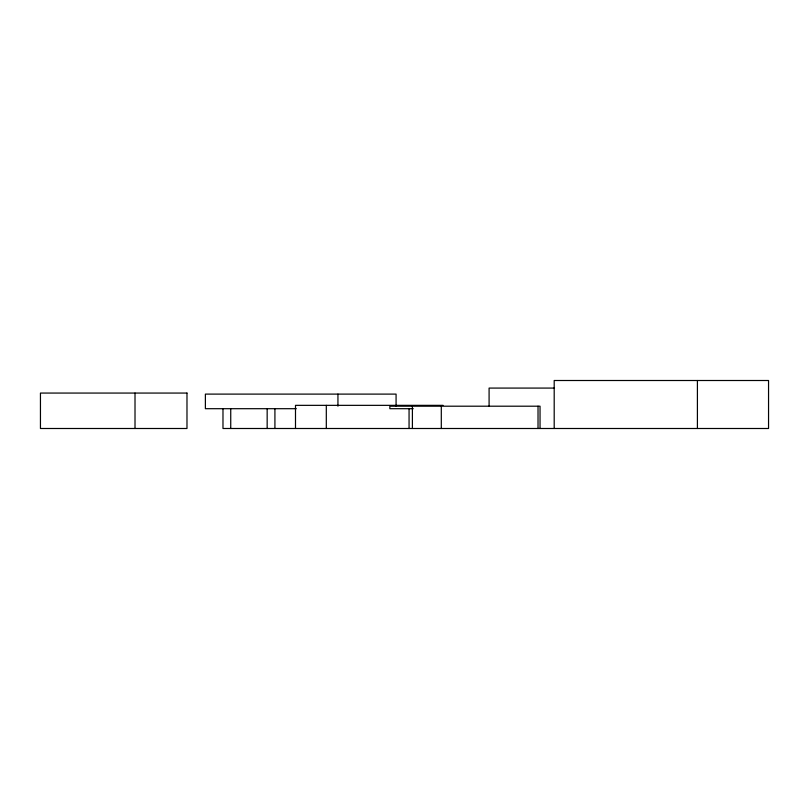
<?xml version="1.0" encoding="UTF-8"?>
<svg xmlns="http://www.w3.org/2000/svg" width="809" height="809" viewBox="0 0 809 809"><rect width="100%" height="100%" fill="white"/><g stroke="black" fill="none" stroke-linecap="round" stroke-linejoin="round"><path stroke-width="1.21" d="M554.499 388.077L489.091 388.077L489.091 406.199M443.11 405.349L295.497 405.349L295.497 428.497M296.276 408.697L205.385 408.697L205.385 394.104L396.076 394.104L396.076 406.199M413.257 408.697L389.847 408.697L389.847 406.199L540.038 406.199L540.038 428.497M697.409 380.503L697.409 428.497M554.195 428.497L554.195 380.503L768.55 380.503L768.55 428.497L222.981 428.497L222.981 408.697M538.025 406.199L538.025 428.497M441.299 406.199L441.299 428.497M412.398 406.199L412.398 428.497M409.061 408.676L409.061 428.497M337.94 394.104L337.94 406.199M326.31 405.349L326.31 428.497M274.918 408.697L274.918 428.497M267.162 408.697L267.162 428.497M230.737 408.697L230.737 428.497M135.012 393.063L135.012 428.497M186.98 393.063L40.45 393.063L40.45 428.497L186.98 428.497L186.98 393.063"/></g></svg>
